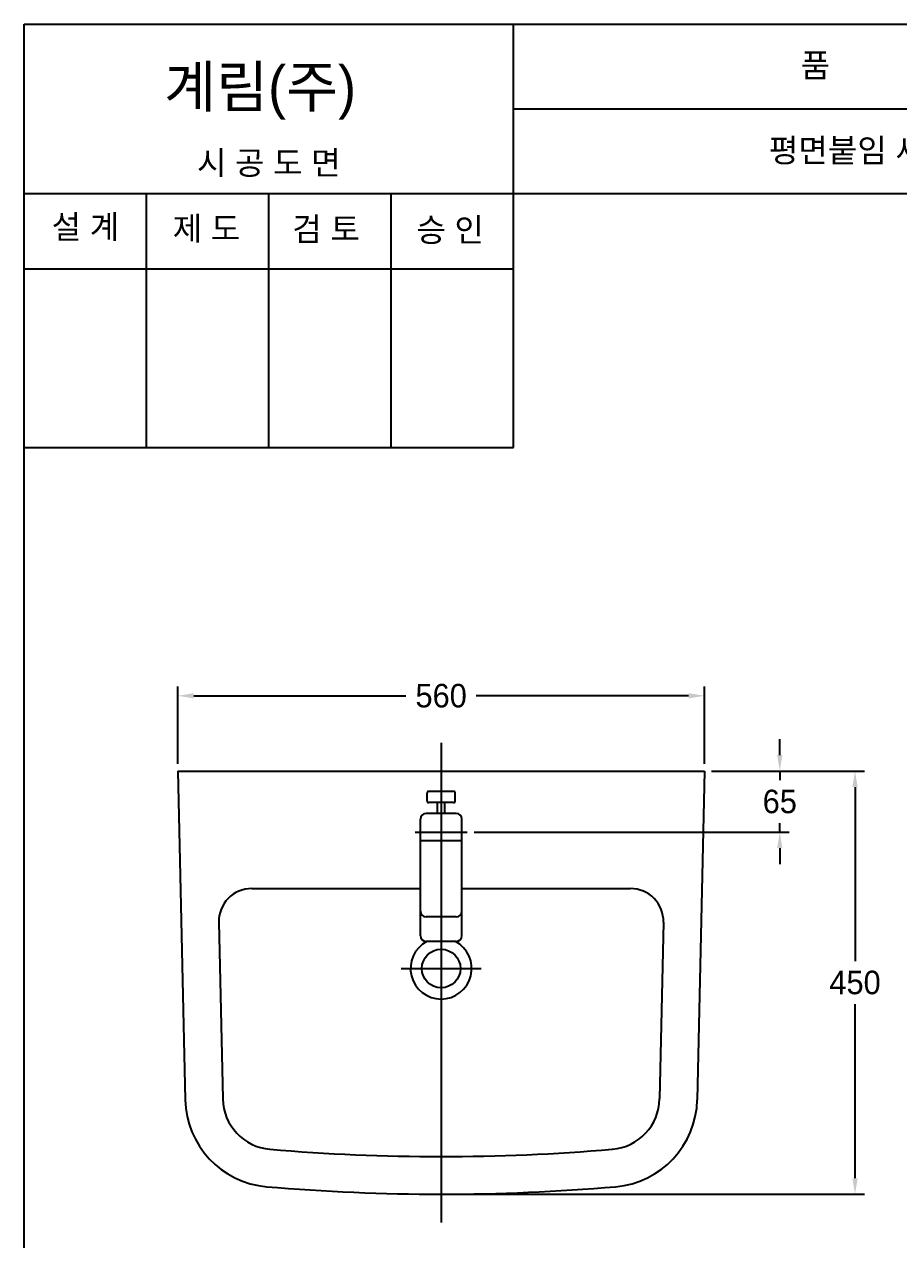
# Model space of a CAD drawing. Header units: millimetres. Extents: x 3125 to 4925, y -2867 to -270.
# Drawn here: x 3125 to 4054, y -1563 to -270 of the extents above; entities that cross this region are included whole.
import ezdxf
from ezdxf.enums import TextEntityAlignment as Align
from ezdxf.lldxf.tags import DXFTag

# ---------------------------------------------------------------- set-up
doc = ezdxf.new("R2010")
doc.units = ezdxf.units.MM
doc.header["$MEASUREMENT"] = 0
doc.layers.get('Defpoints').update_dxf_attribs({"color": 1})
for name, color, linetype in [('TEXT', 7, 'Continuous'), ('내부선 및 부속', 4, 'Continuous'), ('도각라인', 255, 'Continuous'), ('외형선', 3, 'Continuous'), ('중심선', 1, 'DASHED'), ('치수선', 7, 'Continuous')]:
    doc.layers.add(name, color=color, linetype=linetype)
doc.styles.add('____', font='')
doc.styles.add('타이틀', font='H2GTRM.TTF', dxfattribs={"height": 25})
doc.styles.get('____').set_extended_font_data('굴림')
tags = doc.linetypes.add('DASHED', pattern=[25.72, 12.86, -12.86]).pattern_tags.tags
tags[6:7] = [DXFTag(74, 4), DXFTag(75, 0), DXFTag(340, '0'), DXFTag(46, 0.0), DXFTag(50, 0.0), DXFTag(44, 0.0), DXFTag(45, 0.0)]
tags[4:5] = [DXFTag(74, 4), DXFTag(75, 0), DXFTag(340, '0'), DXFTag(46, 0.0), DXFTag(50, 0.0), DXFTag(44, 0.0), DXFTag(45, 0.0)]
doc.dimstyles.new('MSADIM', dxfattribs={"dimtxt": 33, "dimasz": 17, "dimexe": 10, "dimexo": 7.5, "dimgap": 10, "dimtad": 0, "dimtih": 1, "dimtoh": 1, "dimdec": 0, "dimzin": 1, "dimdsep": 46, "dimtxsty": '____', "dimcen": 11.25, "dimadec": 0, "dimazin": 0, "dimtfac": 1, "dimtdec": 0, "dimtix": 1, "dimtmove": 0, "dimatfit": 3, "dimfxl": 0, "dimtolj": 1, "dimtzin": 1, "dimarcsym": 0})

# ---------------------------------------------------------------- blocks, each defined once
blk = doc.blocks.new('*D1')
at = {"layer": 'Defpoints', "color": 0, "linetype": 'Continuous'}
for p in [(3847.9, -1064.4), (3595.4, -1129.4), (3927.9, -1129.4)]:
    blk.add_point(p, dxfattribs=at)
at = {"layer": '치수선', "color": 0, "linetype": 'Continuous', "lineweight": -2}
for p, q in [((3927.9, -1047.4), (3927.9, -1030.4)), ((3855.4, -1064.4), (3937.9, -1064.4)), ((3927.9, -1064.4), (3927.9, -1074.1)), ((3927.9, -1129.4), (3927.9, -1119.7)), ((3602.9, -1129.4), (3937.9, -1129.4)), ((3927.9, -1146.4), (3927.9, -1163.4))]:
    blk.add_line(p, q, dxfattribs=at)
at = {"layer": '치수선', "color": 0, "linetype": 'Continuous'}
for points in [[(3925.1, -1047.4), (3930.7, -1047.4), (3927.9, -1064.4)], [(3925.1, -1146.4), (3930.7, -1146.4), (3927.9, -1129.4)]]:
    blk.add_solid(points, dxfattribs=at)
at = {"layer": '치수선', "color": 0, "linetype": 'Continuous', "insert": (3927.9, -1096.9), "char_height": 25, "attachment_point": 5, "style": '____'}
blk.add_mtext('\\A1;65', dxfattribs=at)
blk = doc.blocks.new('*D2')
at = {"layer": 'Defpoints', "color": 0, "linetype": 'Continuous'}
for p in [(3847.9, -1064.4), (3567.9, -1514.4), (4007.9, -1514.4)]:
    blk.add_point(p, dxfattribs=at)
at = {"layer": '치수선', "color": 0, "linetype": 'Continuous', "lineweight": -2}
for p, q in [((3855.4, -1064.4), (4017.9, -1064.4)), ((4007.9, -1081.4), (4007.9, -1266.6)), ((4007.9, -1497.4), (4007.9, -1312.2)), ((3575.4, -1514.4), (4017.9, -1514.4))]:
    blk.add_line(p, q, dxfattribs=at)
at = {"layer": '치수선', "color": 0, "linetype": 'Continuous'}
for points in [[(4005.1, -1081.4), (4010.7, -1081.4), (4007.9, -1064.4)], [(4005.1, -1497.4), (4010.7, -1497.4), (4007.9, -1514.4)]]:
    blk.add_solid(points, dxfattribs=at)
at = {"layer": '치수선', "color": 0, "linetype": 'Continuous', "insert": (4007.9, -1289.4), "char_height": 25, "attachment_point": 5, "style": '____'}
blk.add_mtext('\\A1;450', dxfattribs=at)
blk = doc.blocks.new('*D3')
at = {"layer": 'Defpoints', "color": 0, "linetype": 'Continuous'}
for p in [(3847.9, -984.4), (3287.9, -1064.4), (3847.9, -1064.4)]:
    blk.add_point(p, dxfattribs=at)
at = {"layer": '치수선', "color": 0, "linetype": 'Continuous', "lineweight": -2}
for p, q in [((3287.9, -1056.9), (3287.9, -974.4)), ((3847.9, -1056.9), (3847.9, -974.4)), ((3304.9, -984.4), (3530.5, -984.4)), ((3830.9, -984.4), (3605.3, -984.4))]:
    blk.add_line(p, q, dxfattribs=at)
at = {"layer": '치수선', "color": 0, "linetype": 'Continuous'}
for points in [[(3304.9, -981.6), (3304.9, -987.2), (3287.9, -984.4)], [(3830.9, -981.6), (3830.9, -987.2), (3847.9, -984.4)]]:
    blk.add_solid(points, dxfattribs=at)
at = {"layer": '치수선', "color": 0, "linetype": 'Continuous', "insert": (3567.9, -984.4), "char_height": 25, "attachment_point": 5, "style": '____'}
blk.add_mtext('\\A1;560', dxfattribs=at)

msp = doc.modelspace()

# ---------------------------------------------------------------- linework, layer by layer
at = {"layer": '내부선 및 부속', "linetype": 'Continuous'}
for p, q in [((3580.9, -1086), (3554.9, -1086)), ((3580.9, -1098), (3554.9, -1098)), ((3563.9, -1109.4), (3563.9, -1098)), ((3571.9, -1109.4), (3571.9, -1098)), ((3583.9, -1109.4), (3551.9, -1109.4)), ((3545.9, -1213.4), (3545.9, -1115.4)), ((3589.9, -1213.4), (3589.9, -1115.4)), ((3589.9, -1138.6), (3545.9, -1138.6)), ((3545.9, -1239.6), (3545.9, -1213.4)), ((3589.9, -1239.6), (3589.9, -1213.4)), ((3583.9, -1219.4), (3551.9, -1219.4)), ((3583.9, -1245.6), (3551.9, -1245.6))]:
    msp.add_line(p, q, dxfattribs=at)
for centre, radius, start, end in [((3554.9, -1088), 2, 90, 180), ((3554.9, -1096), 2, 180, 270), ((3580.9, -1088), 2, 0, 90), ((3580.9, -1096), 2, 270, 0), ((3551.9, -1115.4), 6, 90, 180), ((3583.9, -1115.4), 6, 0, 90), ((3551.9, -1213.4), 6, 180, 270), ((3583.9, -1213.4), 6, 270, 0), ((3551.9, -1239.6), 6, 180, 270), ((3583.9, -1239.6), 6, 270, 0)]:
    msp.add_arc(centre, radius, start, end, dxfattribs=at)
for points in [[(3552.9, -1096), (3552.9, -1092), (3552.9, -1088)], [(3582.9, -1096), (3582.9, -1092), (3582.9, -1088)]]:
    msp.add_open_spline(points, degree=2, dxfattribs=at)
at = {"layer": '도각라인', "color": 7}
for p, q in [((3124.8, -2800.3), (3124.8, -270.3)), ((3124.8, -270.3), (4924.8, -270.3)), ((3644.8, -720.3), (3644.8, -270.3)), ((3644.8, -360.3), (4924.8, -360.3)), ((3124.8, -450.3), (4924.8, -450.3)), ((3254.8, -720.3), (3254.8, -450.3)), ((3384.8, -720.3), (3384.8, -450.3)), ((3514.8, -720.3), (3514.8, -450.3)), ((3124.8, -530.3), (3644.8, -530.3)), ((3124.8, -720.3), (3644.8, -720.3))]:
    msp.add_line(p, q, dxfattribs=at)
at = {"layer": '외형선'}
for p, q in [((3287.9, -1064.4), (3847.9, -1064.4)), ((3287.9, -1064.4), (3295.7, -1413.9)), ((3847.9, -1064.4), (3840.1, -1413.9)), ((3366.5, -1189.4), (3545.9, -1189.4)), ((3589.9, -1189.4), (3769.3, -1189.4)), ((3331.5, -1225.2), (3335.7, -1413)), ((3804.3, -1225.2), (3800.2, -1413))]:
    msp.add_line(p, q, dxfattribs=at)
msp.add_circle((3567.9, -1274.4), 20.5, dxfattribs=at)
for centre, radius, start, end in [((3366.5, -1224.4), 35, 90, 181.273), ((3769.3, -1224.4), 35, 358.727, 90), ((3567.9, -1274.4), 32.5, 117.7649, 62.2351), ((3390.7, -1411.8), 95, 181.273, 265.0637), ((3390.7, -1411.8), 55, 181.273, 265.0637), ((3745.2, -1411.8), 55, 274.9363, 358.727), ((3745.2, -1411.8), 95, 274.9363, 358.727), ((3567.9, 640.6), 2115, 265.0637, 274.9363), ((3567.9, 640.6), 2155, 265.0637, 274.9363)]:
    msp.add_arc(centre, radius, start, end, dxfattribs=at)
at = {"layer": '중심선'}
for p, q in [((3567.9, -1034.4), (3567.9, -1544.4)), ((3540.4, -1129.4), (3595.4, -1129.4)), ((3525.4, -1274.4), (3610.4, -1274.4))]:
    msp.add_line(p, q, dxfattribs=at)

# ---------------------------------------------------------------- texts
at = {"layer": 'TEXT', "style": '타이틀'}
msp.add_text('계림(주)', height=44, dxfattribs=at).set_placement((3273.5, -358.6))
for s, p in [('품             명', (4040.5, -313.9)), ('평면붙임 세면기', (4030.6, -404.3)), ('시 공 도 면', (3384.7, -417.6)), ('설 계', (3189.8, -485.7)), ('제 도', (3318.5, -487.5)), ('검 토', (3445.6, -488)), ('승 인', (3577.5, -488.9))]:
    msp.add_text(s, height=25, dxfattribs=at).set_placement(p, align=Align.MIDDLE_CENTER)

# ---------------------------------------------------------------- dimensions: what is measured, and where the dimension line sits
at = {"layer": '치수선', "linetype": 'Continuous'}
dim = msp.add_linear_dim(base=(3847.9, -984.4), p1=(3287.9, -1064.4), p2=(3847.9, -1064.4), dimstyle='MSADIM', override={"dimtxt": 25}, dxfattribs=at)
dim.commit()
dim.dimension.update_dxf_attribs({"geometry": '*D3', "text_midpoint": (3567.9, -984.4)})
for base, p2, picture, middle in [((3927.9, -1129.4), (3595.4, -1129.4), '*D1', (3927.9, -1096.9)), ((4007.9, -1514.4), (3567.9, -1514.4), '*D2', (4007.9, -1289.4))]:
    dim = msp.add_linear_dim(base=base, p1=(3847.9, -1064.4), p2=p2, angle=90, dimstyle='MSADIM', override={"dimtxt": 25}, dxfattribs=at)
    dim.commit()
    dim.dimension.update_dxf_attribs({"geometry": picture, "text_midpoint": middle})

doc.saveas('drawing.dxf')
